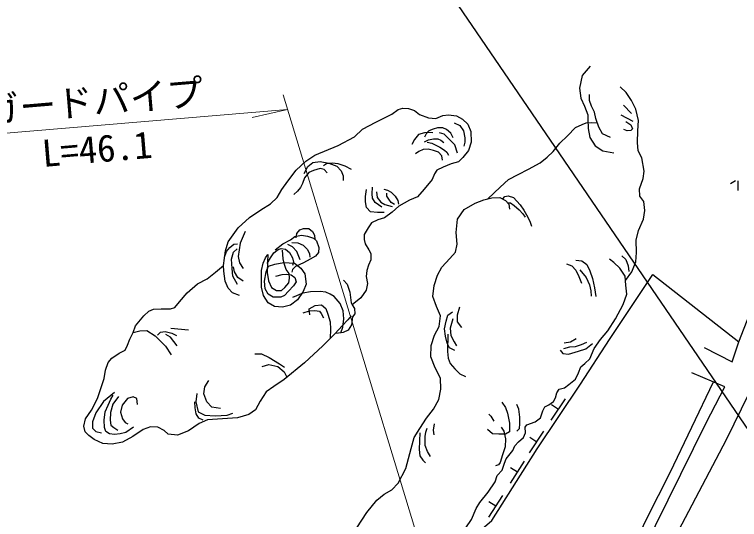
# Model space of a CAD drawing. Units: millimetres, scale not verified. Extents: x 40000 to 680000, y 20000 to 380000.
# Drawn here: x 414376 to 463516, y 284682 to 318910 of the extents above; entities that cross this region are included whole.
import ezdxf
from ezdxf.enums import TextEntityAlignment as Align

# ---------------------------------------------------------------- set-up
doc = ezdxf.new("R2010")
doc.units = ezdxf.units.MM
doc.header["$LTSCALE"] = 1000
for name, color, linetype, lineweight in [('M-BGD', 7, 'Continuous', 25), ('M-BMK-ROW', 30, 'Continuous', 25), ('M-STR-HTXT', 7, 'Continuous', 13)]:
    doc.layers.add(name, color=color, linetype=linetype, lineweight=lineweight)
doc.styles.add('ＭＳ ゴシック', font='')
doc.styles.get('ＭＳ ゴシック').set_extended_font_data('MS Gothic')

msp = doc.modelspace()

# ---------------------------------------------------------------- linework, layer by layer
at = {"layer": 'M-BGD'}
for p, q in [((455657, 312771), (456201, 312195)), ((455475, 312118), (456285, 311689)), ((462902, 307461), (463252, 307663)), ((463402, 307625), (463402, 306970)), ((424975, 297641), (426167, 297542)), ((450760, 291409), (451734, 292863)), ((451247, 292136), (450780, 292449)), ((449286, 289206), (450259, 290660)), ((449772, 289933), (449305, 290246)), ((448001, 287154), (448937, 288632)), ((448469, 287893), (447994, 288194)), ((446532, 284835), (447468, 286313)), ((447000, 285574), (446525, 285875))]:
    msp.add_line(p, q, dxfattribs=at)
for points in [[(461124, 296346), (463017, 295357), (463481, 296726), (465522, 301991), (468161, 305523), (470551, 308641), (471124, 309352), (472923, 318248)], [(453394, 315412), (452851, 314768), (452669, 313923), (452770, 313230), (453016, 312699), (453236, 312118), (453236, 311820), (453249, 311187), (453365, 310566), (453727, 310010), (454245, 309661), (455009, 309532)], [(455796, 300873), (456230, 301469), (456499, 302142), (456546, 302776), (456505, 303616), (456670, 304274), (457013, 305041), (457109, 305617), (457027, 306234), (456766, 306604), (456738, 307084), (456987, 307785), (457052, 308294), (456901, 309191), (456643, 309661), (456614, 310242), (456624, 311017), (456664, 311714), (456494, 312501), (456202, 313085), (455844, 313623), (455430, 314012)], [(454776, 310566), (454232, 310825), (453986, 311277), (453779, 311872), (453689, 312299), (453482, 312687), (453339, 313087), (453352, 313488)], [(429633, 299858), (429161, 300042), (428862, 300364), (428666, 300836), (428562, 301514), (428539, 301905), (428670, 302902), (428858, 303507), (429535, 304446), (430305, 305142), (431076, 305674), (431736, 306077), (432176, 306517), (432488, 307049), (432910, 307617), (433461, 308350), (434121, 308969), (434727, 309370), (436312, 310038), (437418, 310621), (437970, 311128), (438867, 311621), (439947, 312161), (440387, 312466), (440703, 312551), (441080, 312536), (441496, 312397), (441827, 312135), (442428, 311897), (442943, 311866), (443405, 312059), (443783, 312112), (444332, 312035), (444741, 311819), (445095, 311473), (445303, 310981), (445318, 310257), (445149, 309687), (444771, 309217), (444479, 308933), (443971, 308779), (443424, 308571), (442999, 308352), (442854, 308106), (442675, 307737), (442150, 307065), (441692, 306545), (441140, 306317), (440415, 305923), (439981, 305513), (439461, 305137), (438996, 304989), (438582, 304794), (438337, 304452), (438077, 304005), (438066, 303668), (438140, 303377), (438402, 302956), (438524, 302712), (438524, 302281), (438377, 301923), (438251, 301559), (438218, 301151), (438303, 300671), (438205, 300231), (437846, 299696), (437261, 299223)], [(444182, 311573), (444561, 311392), (444808, 311014), (444907, 310553), (444906, 310256), (444838, 309985)], [(446464, 306421), (447296, 307215), (447869, 307727), (448521, 308056), (449224, 308430), (450010, 308847), (450472, 309239), (450883, 309633), (451344, 310188), (451855, 310686), (452401, 311251), (452860, 311455), (453120, 311557), (453502, 311587), (453883, 311575)], [(455804, 311668), (456151, 311423), (456253, 311158), (456151, 311046), (455906, 311036), (455681, 311107)], [(444111, 310558), (443951, 310867), (443663, 311123), (443407, 311219), (443044, 311219), (442746, 311144), (442469, 311027), (442277, 310824), (442159, 310590)], [(442734, 310888), (442503, 310916), (442167, 310894), (441750, 310767), (441485, 310430), (441314, 310105)], [(444410, 309513), (444218, 310078), (443781, 310537), (443492, 310803), (443172, 310888)], [(442159, 310275), (442430, 310422), (442786, 310484), (443065, 310484), (443282, 310399), (443484, 310244)], [(442352, 310252), (442662, 310198), (443205, 309919), (443515, 309710), (443670, 309578), (443786, 309377)], [(443375, 309029), (443344, 309331), (443104, 309586), (442786, 309702), (442415, 309780), (442081, 309749), (441771, 309633), (441562, 309455)], [(434012, 308136), (434254, 308611), (434600, 308885), (435101, 308942), (435689, 308837), (436230, 308627), (436520, 308305), (436649, 307983), (436649, 307668)], [(437222, 308402), (436786, 308627), (436310, 308780), (435912, 308829), (435526, 308792), (435314, 308659)], [(435571, 308183), (435375, 308395), (435104, 308469), (434653, 308330), (434334, 308199), (434031, 307846), (433896, 307454), (433757, 307190), (433552, 306932), (433300, 306713)], [(439267, 305862), (438816, 306171), (438649, 306453), (438613, 306762), (438649, 307203)], [(439426, 305500), (438984, 305500), (438516, 305536), (438242, 305836), (438163, 306206), (438163, 306568), (438242, 307053)], [(438922, 306886), (438967, 306497), (439196, 306189), (439487, 306021), (439982, 305898)], [(439408, 307080), (439655, 307009), (439911, 306859), (440185, 306595), (440362, 306303), (440409, 306048)], [(440123, 306030), (439902, 306162), (439744, 306383), (439620, 306595), (439602, 306797)], [(437578, 284127), (438263, 285147), (438935, 285985), (439439, 286405), (439942, 286698), (440376, 287145), (440897, 288128), (441262, 289499), (441466, 290230), (441852, 290839), (442302, 291551), (442775, 292152), (443133, 292825), (443262, 293526), (443248, 294271), (442890, 294958), (442602, 295715), (442615, 296480), (442836, 297168), (443160, 297764), (443251, 298491), (442979, 299126), (442728, 299786), (442830, 300548), (443036, 301238), (443344, 301780), (443872, 302367), (444268, 302807), (444386, 303349), (444309, 304141), (444398, 305035), (444846, 305691), (445606, 306123), (446188, 306346), (446740, 306495), (447277, 306510), (447664, 306302), (447873, 306063), (447933, 305706)], [(447470, 306406), (447621, 306575), (447842, 306622), (448189, 306514), (448659, 305998), (448906, 305651), (449170, 305173), (449327, 304835), (449426, 304562)], [(447794, 306153), (448000, 306136), (448248, 305960), (448574, 305666), (448826, 305406), (448983, 305165)], [(430011, 304206), (429664, 303416), (429537, 302501), (429619, 302075), (429881, 301695)], [(433471, 303772), (433511, 304063), (433727, 304314), (433957, 304406), (434331, 304401), (434566, 304207), (434709, 303946), (434740, 303652)], [(432033, 302953), (432561, 303361), (433080, 303647), (433375, 303854), (433834, 303955), (434246, 303877), (434642, 303745), (434837, 303559), (435008, 303124), (434985, 302782), (434775, 302541), (434425, 302316), (433974, 302075), (433705, 301973), (433419, 301838), (433212, 301620), (433179, 301435)], [(428612, 302459), (428741, 302848), (428970, 303128), (429236, 303342), (429502, 303364)], [(433729, 302292), (433516, 302843), (433217, 303166), (432902, 303331)], [(433178, 303465), (433572, 303426), (433942, 303268), (434233, 302977), (434360, 302693), (434383, 302457)], [(429482, 300599), (429165, 301178), (429129, 301704), (429093, 302329), (429229, 302791), (429473, 303035)], [(431553, 302653), (431515, 302129), (431500, 301434), (431591, 300855), (431787, 300412), (432125, 300201), (432469, 300201), (432701, 300396), (432960, 300713), (433023, 301030), (432986, 301346), (432791, 301623), (432672, 301975), (432576, 302339), (432551, 302941)], [(431513, 302038), (431733, 302414), (431959, 302750), (432247, 302987), (432459, 303057), (432753, 303001), (433018, 302775), (433229, 302424), (433277, 302125), (433210, 301901)], [(432092, 301166), (432529, 301291), (432813, 301302), (433129, 301275), (433380, 301073), (433462, 300790), (433287, 300523), (432938, 300168), (432682, 299857), (432421, 299741), (431902, 299762), (431571, 299958), (431374, 300311), (431332, 300828), (431436, 301471), (431602, 301854), (432027, 301978), (432628, 302102), (433364, 302061), (433778, 301719), (434048, 301336), (434141, 300642), (433947, 300125), (433551, 299580), (433081, 299199), (432535, 299065), (431990, 299110), (431564, 299378), (431259, 299858), (431119, 300434), (431121, 301562), (431229, 302066), (431397, 302425), (431553, 302653)], [(444957, 284121), (445347, 284684), (445662, 285432), (445911, 285844), (446486, 286539), (446952, 287237), (447100, 287666), (447431, 288033), (447578, 288499), (447700, 288793), (448161, 289348), (448294, 289681), (448538, 289936), (448883, 290247), (449016, 290558), (448994, 290935), (449105, 291091), (449661, 291302), (450038, 291579), (450184, 292049), (450327, 292321), (450598, 292444), (450903, 292670), (451051, 292935), (451135, 293278), (451297, 293524), (451653, 293614), (451938, 293834), (452392, 294196), (452615, 294622), (452763, 295029), (453042, 295261), (453366, 295567), (453672, 296271), (454097, 296873), (454598, 297478), (455112, 298282), (455639, 299243), (455876, 299954), (455820, 300566), (455772, 301180), (455399, 301709), (455002, 302094), (454713, 302335)], [(452434, 302248), (452829, 302205), (453158, 301961), (453366, 301537), (453548, 301009), (453695, 300394), (453782, 299805)], [(455537, 302546), (455814, 302307), (455976, 301877), (456005, 301486)], [(437194, 298480), (436973, 298208), (436581, 297800), (436102, 297292), (435277, 296460), (434023, 295289), (432653, 294172), (431943, 293689), (431445, 293343), (431037, 292709), (430720, 292105), (430252, 291804), (429482, 291577), (428485, 291502), (427466, 291442), (426904, 291186), (426160, 290686), (425428, 290405), (424793, 290454), (424525, 290710), (424098, 290942), (423592, 290958), (423091, 290781), (422404, 290318), (421685, 289934), (420990, 289798), (420358, 289822), (419787, 290107), (419415, 290368), (419155, 290628), (419068, 291000), (419180, 291495), (419601, 292102), (420002, 292887), (420226, 293559), (420451, 294245), (420535, 294805), (420717, 295324), (420983, 295618), (421460, 295954), (421880, 296164), (422034, 296506), (422188, 296893), (422413, 297352), (422584, 297802), (423137, 298493), (423480, 298795), (423790, 298933), (424313, 298958), (424941, 298950), (425243, 299047), (425562, 299431), (426088, 300042), (426778, 300652), (427434, 300997), (428010, 301445), (428539, 301905)], [(429872, 300825), (429519, 301079), (429283, 301468), (429218, 301812)], [(451789, 302021), (452145, 301866), (452413, 301588), (452621, 301156), (452803, 300697)], [(418734, 271164), (422048, 271288), (425419, 271465), (431401, 273440), (436416, 275524), (439715, 278522), (444095, 282339), (446725, 284614), (449800, 289469), (452732, 293850), (454704, 296889), (457639, 301281), (463481, 296726)], [(452702, 301612), (453129, 301095), (453346, 300584), (453437, 300185), (453465, 299829)], [(436686, 300901), (436927, 300642), (437104, 300086), (437187, 299372), (437261, 299223), (437426, 298985), (437455, 298628), (437287, 298416), (437259, 298230), (437210, 297887), (436995, 297519), (436650, 297347), (436330, 297304), (436102, 297292)], [(436490, 297326), (436623, 297721), (436704, 298289), (436646, 298816), (436460, 299314), (436052, 299791), (435765, 299955), (435479, 300095), (435099, 300136), (434436, 300122), (433914, 300019), (433230, 299718)], [(433948, 298699), (434380, 298826), (434739, 298836), (435038, 298794), (435162, 298646), (435309, 298351)], [(434389, 298562), (434353, 298963), (434761, 299195), (435193, 299226), (435489, 298994), (435616, 298604), (435783, 298079), (435804, 297591), (435768, 296955)], [(444547, 299063), (444369, 298520), (444369, 298089), (444664, 297693)], [(444233, 296129), (443870, 296310), (443700, 296628), (443587, 297104), (443519, 297613), (443643, 298123), (443757, 298531), (444074, 298758)], [(444086, 298282), (443915, 297647), (443950, 297160), (444176, 296730), (444335, 296458)], [(422413, 297352), (422866, 297476), (423341, 297487), (423904, 297123), (424611, 296439), (424997, 295843)], [(424071, 297177), (424280, 297387), (424581, 297433), (425037, 297309), (425357, 297150)], [(425394, 296461), (424942, 297034), (424633, 297222)], [(443757, 297251), (443716, 296067), (443759, 295623), (443905, 295244), (444219, 294895), (444568, 294545), (444947, 294377)], [(452455, 296927), (452051, 296691), (451634, 296635)], [(451369, 296162), (451550, 295926), (451926, 295898), (452594, 296093), (453109, 296246), (453555, 296621)], [(453142, 296689), (452785, 296511), (452383, 296388), (452004, 296366), (451580, 296243)], [(430666, 295916), (431111, 295916), (431642, 295651), (432346, 295243), (432673, 294997)], [(431162, 295042), (431610, 295182), (432235, 295042), (432658, 294699), (432845, 294329)], [(400736, 277074), (417100, 270791), (421202, 269284), (429059, 266190), (437402, 266351), (440275, 268254), (445602, 271597), (456973, 282524), (461253, 291236), (462528, 293674), (460285, 294632)], [(411638, 273609), (417839, 271272), (423589, 268998), (429060, 266900), (436961, 267028), (445236, 272236), (448813, 275575), (451927, 278598), (455106, 281574), (456299, 282805), (457241, 284752), (458812, 287867), (461758, 294003)], [(428334, 292204), (427745, 292295), (427413, 292660), (427213, 293208), (427271, 293680), (427537, 294112)], [(333978, 277682), (342263, 276125), (355978, 273386), (360939, 273946), (364000, 274375), (369650, 274166), (371763, 274141), (383560, 276383), (387815, 277325), (400202, 276447), (403756, 274976), (421515, 268338), (428909, 265488), (437332, 265383), (446427, 270117), (449093, 272805), (454620, 278099), (458327, 281763), (459149, 283475), (462637, 290114), (464178, 293244)], [(421148, 293284), (420416, 292689), (419895, 291916), (419655, 291296), (419664, 290870), (419895, 290639), (420279, 290561)], [(422448, 290945), (421917, 290582), (421545, 290477), (421143, 290452), (420808, 290483), (420573, 290637), (420474, 290922), (420461, 291411), (420530, 291980), (420735, 292431), (420901, 292841), (421058, 293115)], [(421436, 293010), (421043, 292497), (420888, 291926), (420852, 291413), (420911, 291068), (421099, 290913), (421375, 290742)], [(422712, 292474), (422676, 292879), (422426, 292998), (422032, 292879), (421663, 292438), (421567, 291949), (421698, 291497), (421877, 291258), (422068, 291163)], [(426724, 293224), (426674, 292668), (426815, 291980), (427271, 291748), (427985, 291698), (428782, 291764), (429164, 291897)], [(427166, 291405), (426875, 291554), (426687, 291845), (426622, 292255), (426605, 292666)], [(447412, 292626), (447658, 292267), (447800, 291879), (447932, 291218), (447932, 290613), (447658, 290461), (447204, 290461), (446764, 290492), (446437, 290783)], [(448425, 290666), (448608, 290849), (448627, 291166), (448627, 291608), (448560, 292156), (448425, 292473)], [(446521, 291819), (446666, 291694), (446867, 291339)], [(442817, 290409), (442783, 290735), (442833, 291162)], [(447373, 290948), (447551, 290668), (447652, 290156), (447629, 289605), (447442, 289069), (447295, 288549), (447178, 288386), (446976, 288324)], [(441854, 290551), (441820, 290024), (441812, 289430), (441854, 289004), (442055, 288711), (442231, 288527)], [(442565, 288945), (442365, 289288), (442214, 289698), (442206, 290300), (442256, 290593), (442348, 290869)]]:
    msp.add_lwpolyline(points, dxfattribs=at)
at = {"layer": 'M-BMK-ROW'}
msp.add_lwpolyline([(438501, 328237), (468506, 284296), (518247, 254982)], dxfattribs=at)
at = {"layer": 'M-STR-HTXT'}
for p, q in [((445732, 270172), (432578, 313455)), ((406957, 310298), (432875, 312476)), ((432875, 312476), (430481, 311932))]:
    msp.add_line(p, q, dxfattribs=at)

# ---------------------------------------------------------------- texts
at = {"layer": 'M-STR-HTXT', "style": 'ＭＳ ゴシック'}
for s, p in [('ガードパイプ', (419817, 311578)), ('L=46.1', (420089, 308340))]:
    msp.add_text(s, height=1833, rotation=4.804, dxfattribs=at).set_placement(p, align=Align.BOTTOM_CENTER)

doc.saveas('drawing.dxf')
